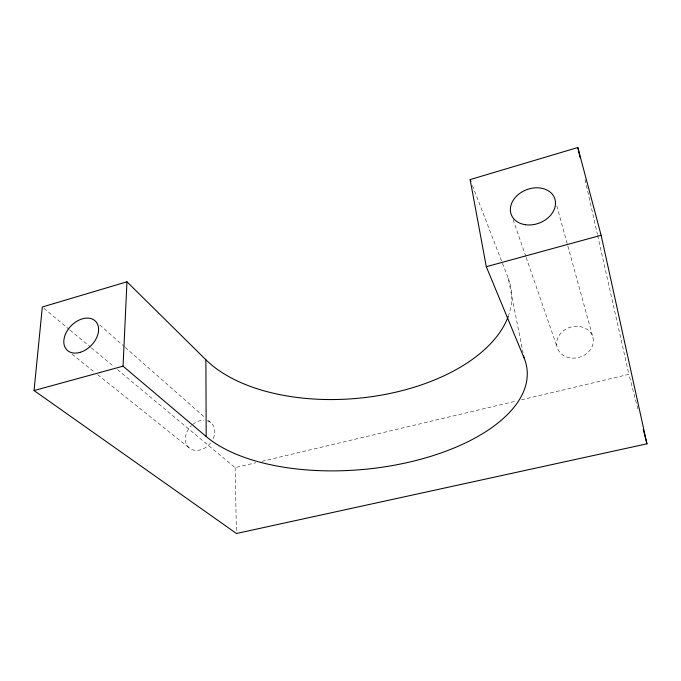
<?xml version="1.0" encoding="UTF-8"?>
<svg xmlns="http://www.w3.org/2000/svg" width="681" height="681" viewBox="0 0 681 681"><rect width="100%" height="100%" fill="white"/><g stroke="black" fill="none" stroke-linecap="round" stroke-linejoin="round"><path stroke-width="0.51" stroke-dasharray="3.4 2.55" d="M117.472 369.621L235.107 467.651L255.775 462.757M261.981 461.284L516.241 401.041M521.408 399.815L628.903 374.354L638.455 411.128M72.075 354.197L94.412 372.064M97.723 374.712L189.556 448.192M43.959 308.357L69.283 329.459M70.1 330.14L90.522 347.165M91.339 347.838L114.212 366.906M99.784 325.024L124.453 346.723M125.244 347.421L204.828 417.419M208.011 420.22L210.395 422.322M472.427 185.504L508.273 278.35L523.017 352.681M513.082 219.529L525.86 256.533M526.209 257.537L556.939 346.544M556.803 205.934L592.989 337.597A18.574 15.706 -16.2 0 1 569.222 357.738A18.574 15.706 -16.2 0 1 562.787 331.306A18.574 15.706 -16.2 0 1 592.989 337.597M585.073 179.614L597.424 234.511M597.663 235.549L628.903 374.354M235.107 467.651L236.452 533.495M508.273 278.35A163.065 91.237 -5.3 0 1 508.724 315.056M207.339 420.79A16.633 12.973 -47.7 0 1 212.881 439.39M210.531 443.042A16.633 12.973 -47.7 0 1 188.875 447.621A16.633 12.973 -47.7 0 1 191.429 425.616M192.706 424.476A16.633 12.973 -47.7 0 1 203.798 420.237"/><path stroke-width="1.02" d="M123.048 366.182L126.964 281.789L42.324 306.995L34.05 390.553L236.452 533.495L646.95 443.825L601.119 235.268L577.837 147.505L470.137 179.58L486.302 266.714L524.038 357.84A171.22 83.559 -5.4 0 1 414.057 460.977A171.22 83.559 -5.4 0 1 206.19 436.547L123.048 366.182L34.05 390.553M486.302 266.714L601.119 235.268M126.964 281.789L205.883 359.772A163.065 91.237 -5.3 0 0 372.362 396.572A163.065 91.237 -5.3 0 0 508.384 316.035M470.137 179.58L470.894 181.555M643.239 429.524L646.95 443.825M577.837 147.505L580.169 157.864M523.629 355.78L524.038 357.84M205.883 359.772L206.19 436.547M525.468 224.73A23.18 17.842 -20.8 0 0 555.117 199.814A23.18 17.842 -20.8 0 0 518.224 194.587A23.18 17.842 -20.8 0 0 525.468 224.73M80.171 352.324A20.277 14.063 -45.5 0 0 96.753 322.768A20.277 14.063 -45.5 0 0 66.678 331.698A20.277 14.063 -45.5 0 0 80.171 352.324"/></g></svg>
